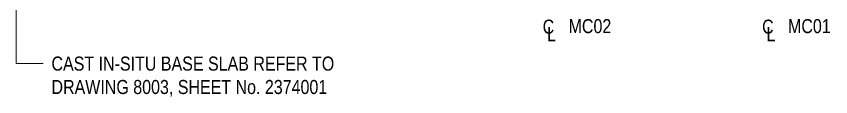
# Model space of a CAD drawing. Header units: metres. Extents: x 0.2 to 44, y 2.7 to 32.2.
# Drawn here: x 7.21 to 14.5, y 12.14 to 12.86 of the extents above; entities that cross this region are included whole.
import ezdxf

# ---------------------------------------------------------------- set-up
doc = ezdxf.new("R2010")
doc.units = ezdxf.units.M
doc.layers.add('A-ANNO-NOTE', color=7, linetype='Continuous', lineweight=9)
doc.layers.add('G-ANNO-TEXT', color=7, linetype='Continuous', lineweight=9)
doc.styles.add('Arial Narrow_5', font='ARIALN.TTF', dxfattribs={"height": 0.125})

# ---------------------------------------------------------------- blocks, each defined once
blk = doc.blocks.new('CS_Annot_Centreline Symbol1 - CS_Annot_Centreline Symbol-5070896-DRG-2873271 - BRIDGE NAME PLATE ELEVATION')
at = {"layer": 'A-ANNO-NOTE', "char_height": 0.125, "attachment_point": 1, "style": 'Arial Narrow_5'}
for s, insert, width in [('C  ', (-328.3884, 12.8268), 0.220464), ('L', (-328.3493, 12.7601), 0.096203)]:
    blk.add_mtext(s, dxfattribs=dict(at, insert=insert, width=width))

msp = doc.modelspace()

# ---------------------------------------------------------------- linework, layer by layer
at = {"layer": 'G-ANNO-TEXT'}
for p, q in [((7.2089, 13.041), (7.2089, 12.4354)), ((7.2089, 12.4354), (7.4488, 12.4354))]:
    msp.add_line(p, q, dxfattribs=at)

# ---------------------------------------------------------------- block references
at = {"layer": 'A-ANNO-NOTE'}
for p in [(340.3067, 0), (342.2699, 0)]:
    msp.add_blockref('CS_Annot_Centreline Symbol1 - CS_Annot_Centreline Symbol-5070896-DRG-2873271 - BRIDGE NAME PLATE ELEVATION', p, dxfattribs=at)

# ---------------------------------------------------------------- texts
at = {"layer": 'A-ANNO-NOTE', "char_height": 0.125, "attachment_point": 1, "style": 'Arial Narrow_5', "bg_fill": 3, "box_fill_scale": 1, "bg_fill_color": 256, "bg_fill_true_color": 13158600, "bg_fill_transparency": 0}
for s, insert in [('MC02', (12.1502, 12.8314)), ('MC01', (14.1134, 12.8314))]:
    msp.add_mtext(s, dxfattribs=dict(at, insert=insert))
at = {"layer": 'G-ANNO-TEXT', "char_height": 0.125, "attachment_point": 1, "style": 'Arial Narrow_5', "bg_fill": 3, "box_fill_scale": 1, "bg_fill_color": 256, "bg_fill_transparency": 0}
for s, insert in [('CAST IN-SITU BASE SLAB REFER TO ', (7.5238, 12.4979)), ('DRAWING 8003, SHEET No. 2374001', (7.5238, 12.2896))]:
    msp.add_mtext(s, dxfattribs=dict(at, insert=insert))

doc.saveas('drawing.dxf')
